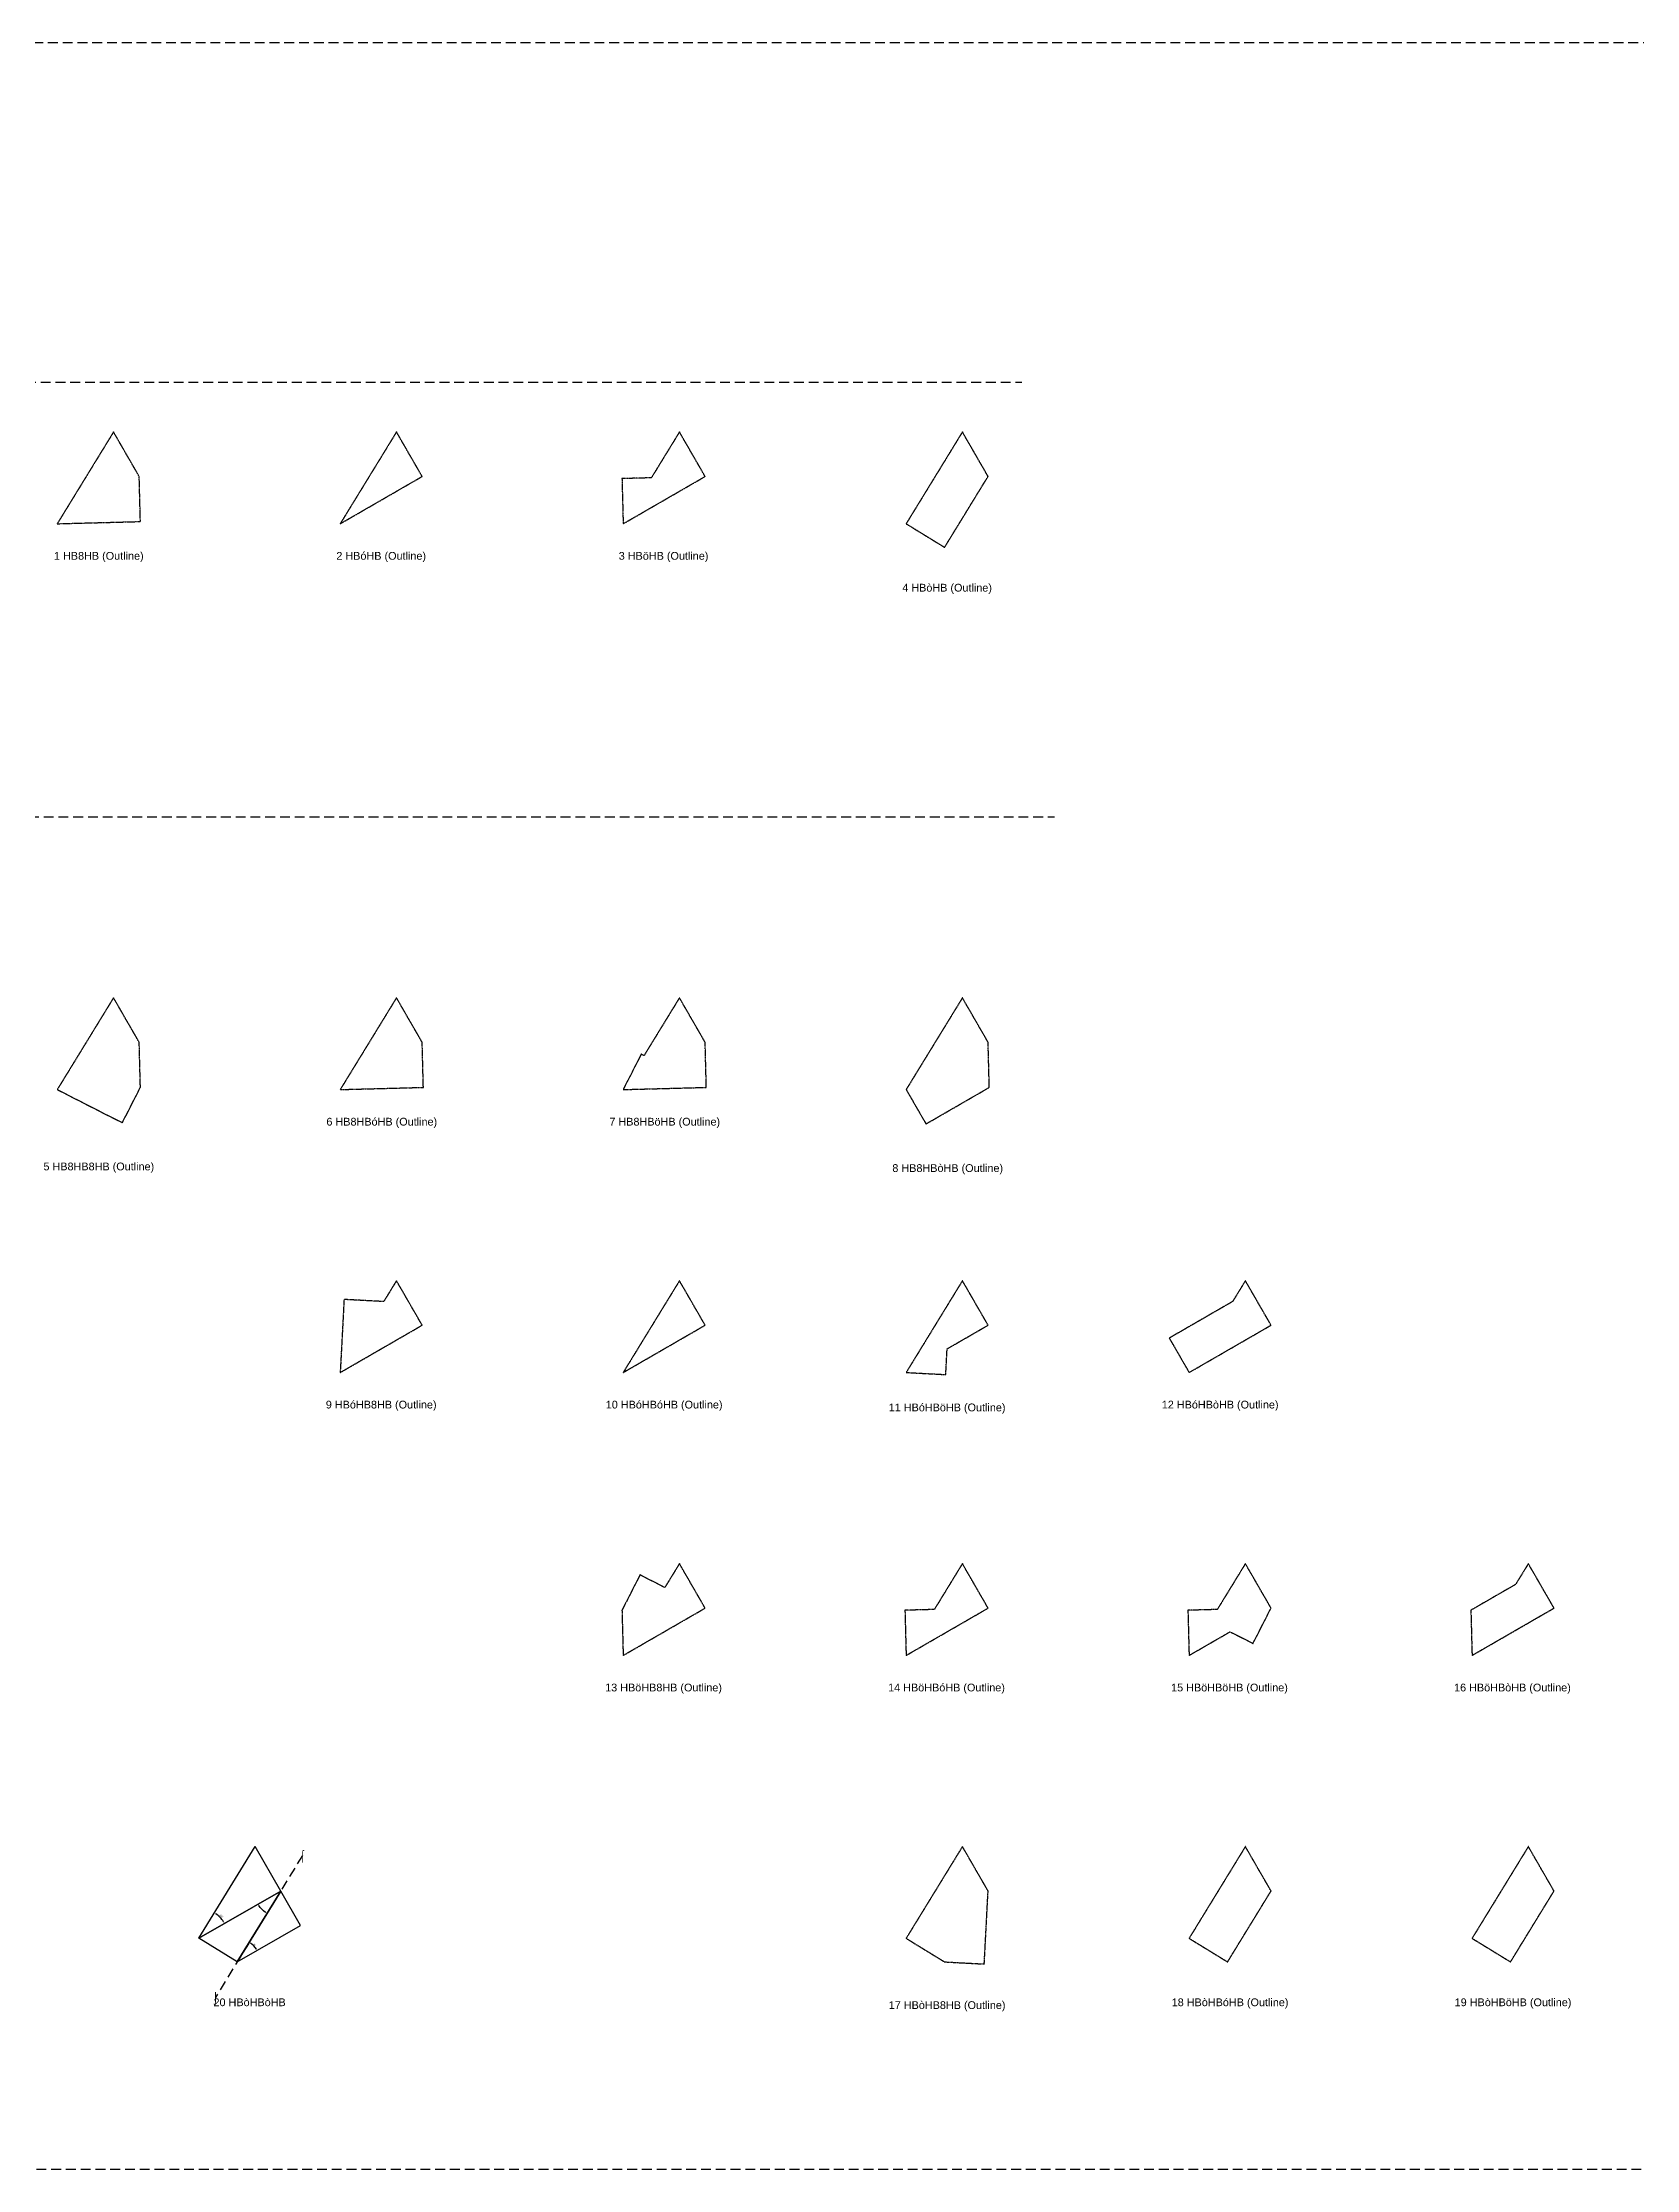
# Model space of a CAD drawing. Header units: millimetres. Extents: x 1397905 to 2845484, y -134122 to 140265.
# Drawn here: x 1629613 to 1835205, y -134122 to 140265 of the extents above; entities that cross this region are included whole.
import ezdxf
from ezdxf.enums import TextEntityAlignment as Align

# ---------------------------------------------------------------- set-up
doc = ezdxf.new("R2010")
doc.units = ezdxf.units.MM
doc.header["$PDMODE"] = 35
doc.linetypes.add('DASHED', pattern=[19.05, 12.7, -6.35])
for name, color, linetype in [('BASE', 170, 'Continuous'), ('HYPOTENUSE', 20, 'Continuous'), ('PERPENDICULAR', 90, 'Continuous')]:
    doc.layers.add(name, color=color, linetype=linetype)
doc.styles.add('Arial', font='arial_0.ttf')
doc.dimstyles.new('ISO-25', dxfattribs={"dimtxt": 250, "dimasz": 100, "dimexe": 1.25, "dimexo": 0.625, "dimgap": 100, "dimtad": 1, "dimdec": 0, "dimtxsty": 'Arial', "dimcen": 2.5, "dimadec": 0, "dimazin": 0, "dimtfac": 1, "dimtdec": 0, "dimtmove": 0, "dimatfit": 3, "dimfxl": 1, "dimarcsym": 0})

# ---------------------------------------------------------------- blocks, each defined once
blk = doc.blocks.new('*D2')
at = {"color": 0, "lineweight": -2, "transparency": 16777216}
blk.add_arc((0, 0), 3850, 3.72107, 24.76727, dxfattribs=at)
at = {"color": 0, "transparency": 16777216}
for points in [[(3459, 1594), (3533, 1632), (3384, 1836)], [(3884, 251), (3800, 249), (3850, 0)]]:
    blk.add_solid(points, dxfattribs=at)
at = {"layer": 'Defpoints', "color": 0, "transparency": 16777216}
for p in [(12208, 6625), (0, 0), (0, 0), (3797, 635), (12208, 0)]:
    blk.add_point(p, dxfattribs=at)
at = {"color": 0, "transparency": 16777216, "insert": (3952, 1003), "char_height": 250, "attachment_point": 5, "rotation": 284.24417, "style": 'Arial'}
blk.add_mtext('28°', dxfattribs=at)
blk = doc.blocks.new('GTN')
at = {"layer": 'BASE'}
blk.add_line((0, 0), (12208.3, 0), dxfattribs=at)
at = {"layer": 'HYPOTENUSE'}
blk.add_line((0, 0), (12208.3, 6625.3), dxfattribs=at)
at = {"layer": 'PERPENDICULAR'}
blk.add_line((12208.3, 0), (12208.3, 6625.3), dxfattribs=at)
at = {"color": 6}
dim = blk.add_angular_dim_2l(base=(3797.3, 635.2), line1=((0, 0), (12208.3, 0)), line2=((0, 0), (12208.3, 6625.3)), dimstyle='ISO-25', override={"dimasz": 250}, dxfattribs=at)
dim.commit()
dim.dimension.update_dxf_attribs({"geometry": '*D2', "text_midpoint": (3952.4, 1003.3)})

msp = doc.modelspace()

# ---------------------------------------------------------------- linework, layer by layer
at = {"linetype": 'DASHED', "ltscale": 100}
for p, q in [((1427455, 96437), (1755940, 96437)), ((1431642, 40394), (1760127, 40394)), ((1663135, -93626), (1651918, -111921))]:
    msp.add_line(p, q, dxfattribs=at)
msp.add_lwpolyline([(1397905, 140265), (2845484, 140265), (2845484, -134122), (1397905, -134122)], close=True, dxfattribs=at)
at = {"color": 10, "linetype": 'DASHED'}
for points in [[(1638769, 90030), (1631509, 78188), (1642235, 78471), (1642082, 84292)], [(1678734, 5475), (1678580, 11296), (1675267, 17033), (1668007, 5192)]]:
    msp.add_lwpolyline(points, close=True, dxfattribs=at)
at = {"color": 4, "linetype": 'DASHED'}
for points in [[(1678580, 84292), (1675267, 90030), (1668007, 78188)], [(1704506, -31307), (1715078, -25203), (1711766, -19465)]]:
    msp.add_lwpolyline(points, close=True, dxfattribs=at)
at = {"color": 9, "linetype": 'DASHED'}
for points in [[(1715078, 84292), (1711766, 90030), (1708136, 84109), (1704352, 84009), (1704506, 78188)], [(1740850, -61984), (1741004, -67805), (1751577, -61701), (1748264, -55963), (1744634, -61884)]]:
    msp.add_lwpolyline(points, close=True, dxfattribs=at)
at = {"color": 8, "linetype": 'DASHED'}
for points in [[(1748264, 90030), (1741004, 78188), (1745968, 75145), (1751577, 84292)], [(1782467, -107347), (1788075, -98199), (1784762, -92462), (1777502, -104304)], [(1818965, -107347), (1824573, -98199), (1821261, -92462), (1814001, -104304)]]:
    msp.add_lwpolyline(points, close=True, dxfattribs=at)
at = {"linetype": 'DASHED'}
for points in [[(1638769, 17033), (1631509, 5192), (1639914, 913), (1642235, 5475), (1642082, 11296)], [(1715232, 5475), (1715078, 11296), (1711766, 17033), (1707189, 9569), (1706827, 9753), (1704506, 5192)], [(1748264, 17033), (1741004, 5192), (1743563, 759), (1751730, 5475), (1751577, 11296)], [(1678580, -25203), (1675267, -19465), (1673616, -22159), (1668505, -21889), (1668007, -31307)], [(1746115, -31577), (1746290, -28255), (1751577, -25203), (1748264, -19465), (1741004, -31307)], [(1788075, -25203), (1784762, -19465), (1783111, -22159), (1774943, -26874), (1777502, -31307)], [(1715078, -61701), (1711766, -55963), (1709872, -59051), (1706674, -57423), (1704352, -61984), (1704506, -67805)], [(1777349, -61984), (1777502, -67805), (1782789, -64753), (1785753, -66262), (1788075, -61701), (1784762, -55963), (1781132, -61884)], [(1824573, -61701), (1821261, -55963), (1819609, -58657), (1813847, -61984), (1814001, -67805)], [(1748264, -92462), (1741004, -104304), (1745968, -107347), (1751079, -107617), (1751577, -98199)]]:
    msp.add_lwpolyline(points, close=True, dxfattribs=at)

# ---------------------------------------------------------------- block references
at = {"rotation": 30}
msp.add_blockref('GTN', (1649758, -104304), dxfattribs=at)
at = {"linetype": 'DASHED', "ltscale": 100}
for p, xscale, yscale, zscale, rotation in [((1660331, -98199), -0.8789142591005481, 0.878914259100548, 0.878914259100548, 58.48833276179079), ((1654722, -107347), 0.772490274850263, 0.772490274850263, 0.772490274850263, 29.99999999999943)]:
    msp.add_blockref('GTN', p, dxfattribs=dict(at, xscale=xscale, yscale=yscale, zscale=zscale, rotation=rotation))

# ---------------------------------------------------------------- texts
at = {"linetype": 'DASHED', "ltscale": 100, "style": 'Arial'}
for s, p in [('1 HB8HB (Outline)', (1636872, 74044)), ('2 HBóHB (Outline)', (1673294, 74044)), ('3 HBöHB (Outline)', (1709715, 74044)), ('4 HBòHB (Outline)', (1746290, 69935)), ('6 HB8HBóHB (Outline)', (1673370, 1047)), ('7 HB8HBöHB (Outline)', (1709869, 1047)), ('5 HB8HB8HB (Outline)', (1636872, -4729)), ('8 HB8HBòHB (Outline)', (1746367, -4937)), ('9 HBóHB8HB (Outline)', (1673294, -35451)), ('10 HBóHBóHB (Outline)', (1709792, -35451)), ('11 HBóHBöHB (Outline)', (1746290, -35816)), ('12 HBóHBòHB (Outline)', (1781509, -35451)), ('13 HBöHB8HB (Outline)', (1709715, -71950)), ('14 HBöHBóHB (Outline)', (1746213, -71950)), ('15 HBöHBöHB (Outline)', (1782712, -71950)), ('16 HBöHBòHB (Outline)', (1819210, -71950)), ('⌠', (1663135, -93626)), ('⌡', (1651918, -111921)), ('20 HBòHBòHB', (1656324, -112557)), ('17 HBòHB8HB (Outline)', (1746290, -112921)), ('18 HBòHBóHB (Outline)', (1782789, -112557)), ('19 HBòHBöHB (Outline)', (1819287, -112557))]:
    msp.add_text(s, height=1000, dxfattribs=at).set_placement(p, align=Align.MIDDLE_CENTER)

doc.saveas('drawing.dxf')
